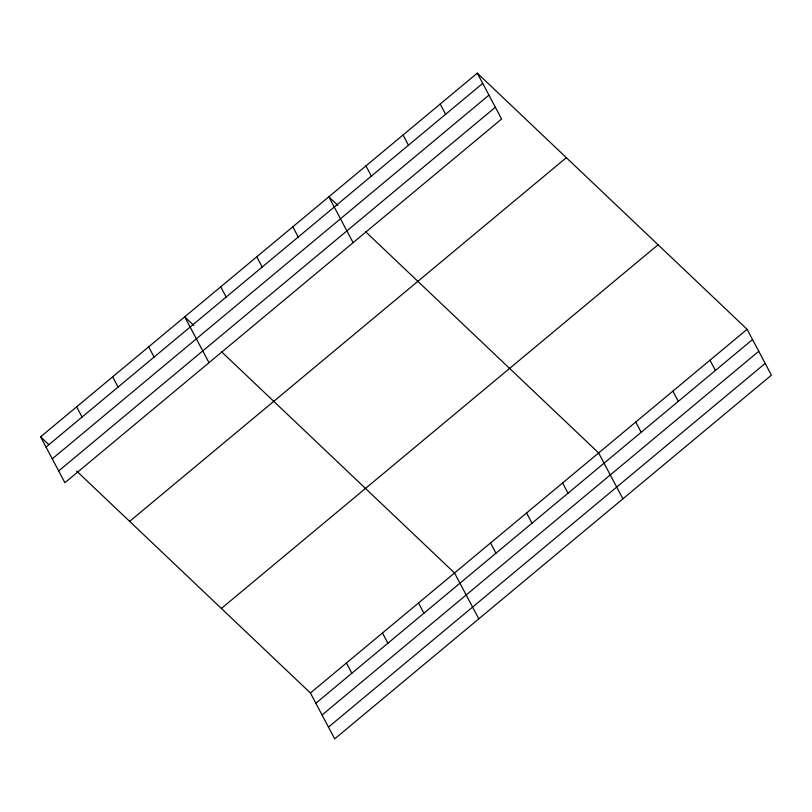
<?xml version="1.0" encoding="UTF-8"?>
<svg xmlns="http://www.w3.org/2000/svg" width="812" height="812" viewBox="0 0 812 812"><rect width="100%" height="100%" fill="white"/><g stroke="black" fill="none" stroke-linecap="round" stroke-linejoin="round"><path stroke-width="1.22" d="M477.304 73.141L501.583 119.009L64.889 482.704L40.6 436.836L477.304 73.141L747.111 329.296L771.4 375.164L334.696 738.859L310.417 692.991L76.572 470.99M46.02 447.077L482.724 83.382M52.252 458.841L488.946 95.136M58.667 470.95L495.361 107.245M129.636 521.365L566.34 157.67M221.371 608.462L658.075 244.757M310.417 692.991L747.111 329.296M315.838 703.233L752.541 339.538M322.059 714.996L758.763 351.291M328.474 727.105L765.178 363.411M337.812 205.334L328.819 196.798L353.108 242.666M365.694 231.806L598.637 452.954L622.926 498.822M193.703 325.358L184.71 316.812L208.999 362.69M221.585 351.819L454.527 572.967L478.806 618.846M40.6 436.836L48.69 444.519M709.992 360.203L715.413 370.455M672.874 391.12L678.294 401.361M635.755 422.037L641.175 432.278M440.185 104.048L445.605 114.299M403.056 134.965L408.487 145.206M562.604 482.957L568.035 493.199M365.938 165.881L371.368 176.123M526.582 512.961L532.002 523.202M490.549 542.964L495.98 553.216M292.797 226.802L298.217 237.043M256.765 256.805L262.195 267.046M418.495 602.981L423.915 613.222M220.742 286.809L226.162 297.05M382.472 632.984L387.892 643.226M346.44 662.988L351.86 673.229M148.687 346.825L154.107 357.067M112.655 376.829L118.075 387.07M76.632 406.832L82.053 417.074"/></g></svg>
